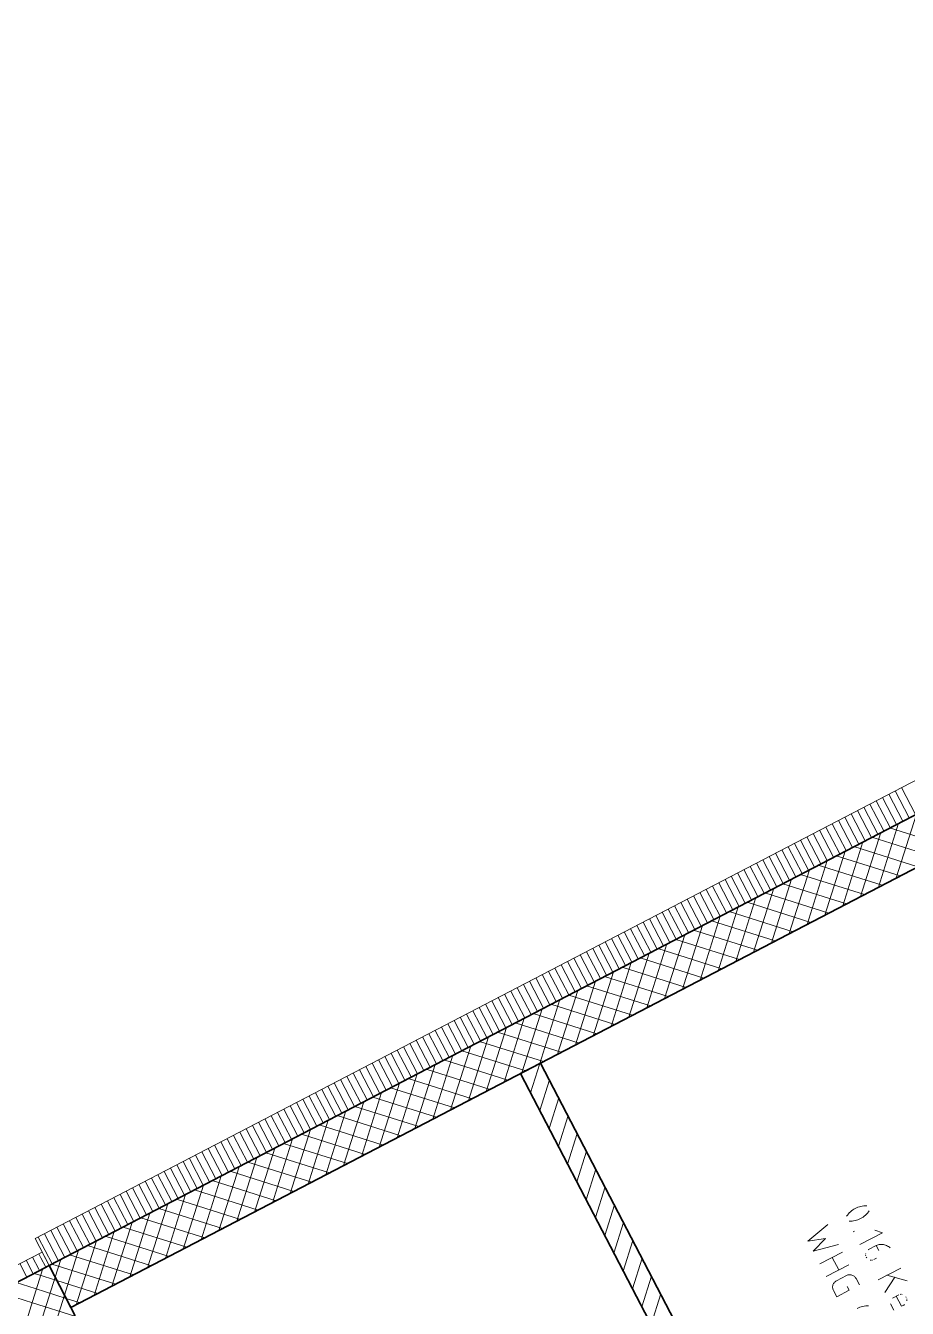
# Model space of a CAD drawing. Header units: metres. Extents: x 2740299.3 to 2740354.3, y 1267793.1 to 1267844.4.
# Drawn here: x 2740312.68 to 2740317.33, y 1267837.6 to 1267844.37 of the extents above; entities that cross this region are included whole.
import ezdxf

# ---------------------------------------------------------------- set-up
doc = ezdxf.new("R2010")
doc.units = ezdxf.units.M
doc.layers.add('grundriss', color=7, linetype='Continuous', true_color=0x000000)

msp = doc.modelspace()

# ---------------------------------------------------------------- linework, layer by layer
at = {"layer": 'grundriss', "color": 7, "linetype": 'Continuous', "lineweight": 18}
for p, q in [((2740325.0269, 1267844.3652), (2740312.7275, 1267837.9649)), ((2740312.7275, 1267837.9649), (2740312.8014, 1267837.823)), ((2740312.7643, 1267837.8943), (2740304.5322, 1267833.6105)), ((2740312.7643, 1267837.8943), (2740312.8012, 1267837.8234))]:
    msp.add_line(p, q, dxfattribs=at)
at = {"layer": 'grundriss', "color": 7, "linetype": 'Continuous', "lineweight": 35}
for p, q in [((2740324.879, 1267844.1079), (2740312.8014, 1267837.823)), ((2740312.9168, 1267837.6012), (2740324.9944, 1267843.8861)), ((2740315.3961, 1267838.8914), (2740315.2896, 1267838.836)), ((2740317.2725, 1267835.2854), (2740315.3961, 1267838.8914)), ((2740315.2896, 1267838.836), (2740316.8566, 1267835.8246)), ((2740312.8012, 1267837.8234), (2740312.7452, 1267837.7942)), ((2740312.8012, 1267837.8234), (2740312.9397, 1267837.5572)), ((2740312.8014, 1267837.823), (2740312.9168, 1267837.6012)), ((2740312.7452, 1267837.7942), (2740312.5351, 1267837.6849))]:
    msp.add_line(p, q, dxfattribs=at)
at = {"layer": 'grundriss', "color": 18, "linetype": 'Continuous', "lineweight": 0, "true_color": 0x000000}
for p, q in [((2740317.2674, 1267840.3274), (2740317.3413, 1267840.1854)), ((2740317.3007, 1267840.3447), (2740317.3745, 1267840.2027)), ((2740317.1676, 1267840.2754), (2740317.2415, 1267840.1335)), ((2740317.2009, 1267840.2927), (2740317.2747, 1267840.1508)), ((2740317.2342, 1267840.31), (2740317.308, 1267840.1681)), ((2740317.0346, 1267840.2062), (2740317.1084, 1267840.0642)), ((2740317.0678, 1267840.2235), (2740317.1417, 1267840.0816)), ((2740317.1011, 1267840.2408), (2740317.175, 1267840.0989)), ((2740317.1344, 1267840.2581), (2740317.2082, 1267840.1162)), ((2740317.273, 1267839.8681), (2740317.3794, 1267840.2053)), ((2740316.9015, 1267840.1369), (2740316.9754, 1267839.995)), ((2740316.9348, 1267840.1542), (2740317.0086, 1267840.0123)), ((2740316.968, 1267840.1716), (2740317.0419, 1267840.0296)), ((2740317.0013, 1267840.1889), (2740317.0752, 1267840.0469)), ((2740317.179, 1267839.8191), (2740317.2853, 1267840.1563)), ((2740317.238, 1267840.1317), (2740317.5752, 1267840.0253)), ((2740316.7684, 1267840.0677), (2740316.8423, 1267839.9258)), ((2740316.8017, 1267840.085), (2740316.8756, 1267839.9431)), ((2740316.835, 1267840.1023), (2740316.9088, 1267839.9604)), ((2740316.8682, 1267840.1196), (2740316.9421, 1267839.9777)), ((2740316.9908, 1267839.7212), (2740317.0971, 1267840.0584)), ((2740317.0849, 1267839.7702), (2740317.1912, 1267840.1073)), ((2740317.1439, 1267840.0827), (2740317.4811, 1267839.9763)), ((2740316.6354, 1267839.9985), (2740316.7092, 1267839.8565)), ((2740316.6686, 1267840.0158), (2740316.7425, 1267839.8738)), ((2740316.7019, 1267840.0331), (2740316.7758, 1267839.8911)), ((2740316.7352, 1267840.0504), (2740316.809, 1267839.9085)), ((2740316.8967, 1267839.6722), (2740317.0031, 1267840.0094)), ((2740317.0498, 1267840.0337), (2740317.387, 1267839.9274)), ((2740316.5023, 1267839.9292), (2740316.5762, 1267839.7873)), ((2740316.5356, 1267839.9465), (2740316.6094, 1267839.8046)), ((2740316.5688, 1267839.9638), (2740316.6427, 1267839.8219)), ((2740316.6021, 1267839.9811), (2740316.676, 1267839.8392)), ((2740316.8026, 1267839.6233), (2740316.909, 1267839.9605)), ((2740316.8616, 1267839.9358), (2740317.1988, 1267839.8295)), ((2740316.9557, 1267839.9848), (2740317.2929, 1267839.8784)), ((2740316.3693, 1267839.86), (2740316.4431, 1267839.718)), ((2740316.4025, 1267839.8773), (2740316.4764, 1267839.7353)), ((2740316.4358, 1267839.8946), (2740316.5096, 1267839.7527)), ((2740316.4691, 1267839.9119), (2740316.5429, 1267839.77)), ((2740316.6144, 1267839.5254), (2740316.7208, 1267839.8625)), ((2740316.7085, 1267839.5743), (2740316.8149, 1267839.9115)), ((2740316.7675, 1267839.8869), (2740317.1047, 1267839.7805)), ((2740316.2362, 1267839.7907), (2740316.3101, 1267839.6488)), ((2740316.2695, 1267839.808), (2740316.3433, 1267839.6661)), ((2740316.3027, 1267839.8253), (2740316.3766, 1267839.6834)), ((2740316.336, 1267839.8427), (2740316.4098, 1267839.7007)), ((2740316.5203, 1267839.4764), (2740316.6267, 1267839.8136)), ((2740316.5794, 1267839.7889), (2740316.9165, 1267839.6826)), ((2740316.6735, 1267839.8379), (2740317.0106, 1267839.7315)), ((2740316.1031, 1267839.7215), (2740316.177, 1267839.5796)), ((2740316.1364, 1267839.7388), (2740316.2103, 1267839.5969)), ((2740316.1697, 1267839.7561), (2740316.2435, 1267839.6142)), ((2740316.2029, 1267839.7734), (2740316.2768, 1267839.6315)), ((2740316.4262, 1267839.4274), (2740316.5326, 1267839.7646)), ((2740316.4853, 1267839.74), (2740316.8224, 1267839.6336)), ((2740315.9701, 1267839.6522), (2740316.0439, 1267839.5103)), ((2740316.0033, 1267839.6696), (2740316.0772, 1267839.5276)), ((2740316.0366, 1267839.6869), (2740316.1105, 1267839.5449)), ((2740316.0699, 1267839.7042), (2740316.1437, 1267839.5622)), ((2740316.2381, 1267839.3295), (2740316.3444, 1267839.6667)), ((2740316.3322, 1267839.3785), (2740316.4385, 1267839.7156)), ((2740316.3912, 1267839.691), (2740316.7284, 1267839.5846)), ((2740315.837, 1267839.583), (2740315.9109, 1267839.4411)), ((2740315.8703, 1267839.6003), (2740315.9441, 1267839.4584)), ((2740315.9035, 1267839.6176), (2740315.9774, 1267839.4757)), ((2740315.9368, 1267839.6349), (2740316.0107, 1267839.493)), ((2740316.144, 1267839.2806), (2740316.2503, 1267839.6177)), ((2740316.203, 1267839.5931), (2740316.5402, 1267839.4867)), ((2740316.2971, 1267839.6421), (2740316.6343, 1267839.5357)), ((2740315.7372, 1267839.5311), (2740315.8111, 1267839.3891)), ((2740315.7705, 1267839.5484), (2740315.8443, 1267839.4064)), ((2740315.8037, 1267839.5657), (2740315.8776, 1267839.4238)), ((2740315.9558, 1267839.1826), (2740316.0622, 1267839.5198)), ((2740316.0499, 1267839.2316), (2740316.1563, 1267839.5688)), ((2740316.1089, 1267839.5441), (2740316.4461, 1267839.4378)), ((2740315.6041, 1267839.4618), (2740315.678, 1267839.3199)), ((2740315.6374, 1267839.4791), (2740315.7113, 1267839.3372)), ((2740315.6707, 1267839.4964), (2740315.7445, 1267839.3545)), ((2740315.7039, 1267839.5138), (2740315.7778, 1267839.3718)), ((2740315.8617, 1267839.1337), (2740315.9681, 1267839.4708)), ((2740315.9207, 1267839.4462), (2740316.2579, 1267839.3398)), ((2740316.0148, 1267839.4952), (2740316.352, 1267839.3888)), ((2740315.4711, 1267839.3926), (2740315.5449, 1267839.2507)), ((2740315.5044, 1267839.4099), (2740315.5782, 1267839.268)), ((2740315.5376, 1267839.4272), (2740315.6115, 1267839.2853)), ((2740315.5709, 1267839.4445), (2740315.6447, 1267839.3026)), ((2740315.7676, 1267839.0847), (2740315.874, 1267839.4219)), ((2740315.8267, 1267839.3972), (2740316.1638, 1267839.2909)), ((2740315.338, 1267839.3233), (2740315.4119, 1267839.1814)), ((2740315.3713, 1267839.3407), (2740315.4451, 1267839.1987)), ((2740315.4046, 1267839.358), (2740315.4784, 1267839.216)), ((2740315.4378, 1267839.3753), (2740315.5117, 1267839.2333)), ((2740315.5794, 1267838.9868), (2740315.6858, 1267839.324)), ((2740315.6735, 1267839.0357), (2740315.7799, 1267839.3729)), ((2740315.7326, 1267839.3483), (2740316.0697, 1267839.2419)), ((2740315.205, 1267839.2541), (2740315.2788, 1267839.1122)), ((2740315.2382, 1267839.2714), (2740315.3121, 1267839.1295)), ((2740315.2715, 1267839.2887), (2740315.3454, 1267839.1468)), ((2740315.3048, 1267839.306), (2740315.3786, 1267839.1641)), ((2740315.4854, 1267838.9378), (2740315.5917, 1267839.275)), ((2740315.5444, 1267839.2504), (2740315.8816, 1267839.144)), ((2740315.6385, 1267839.2993), (2740315.9756, 1267839.193)), ((2740315.0719, 1267839.1849), (2740315.1458, 1267839.0429)), ((2740315.1052, 1267839.2022), (2740315.179, 1267839.0602)), ((2740315.1384, 1267839.2195), (2740315.2123, 1267839.0775)), ((2740315.1717, 1267839.2368), (2740315.2456, 1267839.0949)), ((2740315.2972, 1267838.8399), (2740315.4035, 1267839.1771)), ((2740315.3913, 1267838.8889), (2740315.4976, 1267839.226)), ((2740315.4503, 1267839.2014), (2740315.7875, 1267839.095)), ((2740314.9388, 1267839.1156), (2740315.0127, 1267838.9737)), ((2740314.9721, 1267839.1329), (2740315.046, 1267838.991)), ((2740315.0054, 1267839.1502), (2740315.0792, 1267839.0083)), ((2740315.0386, 1267839.1675), (2740315.1125, 1267839.0256)), ((2740315.2031, 1267838.7909), (2740315.3095, 1267839.1281)), ((2740315.3562, 1267839.1524), (2740315.6934, 1267839.0461)), ((2740314.8058, 1267839.0464), (2740314.8796, 1267838.9044)), ((2740314.839, 1267839.0637), (2740314.9129, 1267838.9217)), ((2740314.8723, 1267839.081), (2740314.9462, 1267838.9391)), ((2740314.9056, 1267839.0983), (2740314.9794, 1267838.9564)), ((2740315.109, 1267838.742), (2740315.2154, 1267839.0791)), ((2740315.168, 1267839.0545), (2740315.5052, 1267838.9481)), ((2740315.2621, 1267839.1035), (2740315.5993, 1267838.9971)), ((2740314.6727, 1267838.9771), (2740314.7466, 1267838.8352)), ((2740314.706, 1267838.9944), (2740314.7798, 1267838.8525)), ((2740314.7392, 1267839.0118), (2740314.8131, 1267838.8698)), ((2740314.7725, 1267839.0291), (2740314.8464, 1267838.8871)), ((2740314.9208, 1267838.644), (2740315.0272, 1267838.9812)), ((2740315.0149, 1267838.693), (2740315.1213, 1267839.0302)), ((2740315.0739, 1267839.0055), (2740315.4111, 1267838.8992)), ((2740314.5397, 1267838.9079), (2740314.6135, 1267838.766)), ((2740314.5729, 1267838.9252), (2740314.6468, 1267838.7833)), ((2740314.6062, 1267838.9425), (2740314.68, 1267838.8006)), ((2740314.6394, 1267838.9598), (2740314.7133, 1267838.8179)), ((2740314.8267, 1267838.5951), (2740314.9331, 1267838.9323)), ((2740314.8858, 1267838.9076), (2740315.2229, 1267838.8013)), ((2740314.9798, 1267838.9566), (2740315.317, 1267838.8502)), ((2740314.4066, 1267838.8386), (2740314.4804, 1267838.6967)), ((2740314.4399, 1267838.856), (2740314.5137, 1267838.714)), ((2740314.4731, 1267838.8733), (2740314.547, 1267838.7313)), ((2740314.5064, 1267838.8906), (2740314.5802, 1267838.7486)), ((2740314.7326, 1267838.5461), (2740314.839, 1267838.8833)), ((2740314.7917, 1267838.8587), (2740315.1288, 1267838.7523)), ((2740315.2972, 1267838.8399), (2740315.2935, 1267838.8284)), ((2740315.3913, 1267838.8889), (2740315.3425, 1267838.7343)), ((2740314.2735, 1267838.7694), (2740314.3474, 1267838.6275)), ((2740314.3068, 1267838.7867), (2740314.3807, 1267838.6448)), ((2740314.3401, 1267838.804), (2740314.4139, 1267838.6621)), ((2740314.3733, 1267838.8213), (2740314.4472, 1267838.6794)), ((2740314.5445, 1267838.4482), (2740314.6508, 1267838.7854)), ((2740314.6386, 1267838.4972), (2740314.7449, 1267838.8343)), ((2740314.6976, 1267838.8097), (2740315.0348, 1267838.7033)), ((2740315.4425, 1267838.8021), (2740315.3915, 1267838.6402)), ((2740314.1737, 1267838.7175), (2740314.2476, 1267838.5755)), ((2740314.207, 1267838.7348), (2740314.2809, 1267838.5928)), ((2740314.2403, 1267838.7521), (2740314.3141, 1267838.6102)), ((2740314.4504, 1267838.3992), (2740314.5567, 1267838.7364)), ((2740314.5094, 1267838.7118), (2740314.8466, 1267838.6054)), ((2740314.6035, 1267838.7607), (2740314.9407, 1267838.6544)), ((2740315.4915, 1267838.708), (2740315.4404, 1267838.5461)), ((2740314.0407, 1267838.6482), (2740314.1145, 1267838.5063)), ((2740314.0739, 1267838.6655), (2740314.1478, 1267838.5236)), ((2740314.1072, 1267838.6828), (2740314.1811, 1267838.5409)), ((2740314.1405, 1267838.7002), (2740314.2143, 1267838.5582)), ((2740314.2622, 1267838.3013), (2740314.3686, 1267838.6385)), ((2740314.3563, 1267838.3503), (2740314.4627, 1267838.6875)), ((2740314.4153, 1267838.6628), (2740314.7525, 1267838.5565)), ((2740313.9076, 1267838.579), (2740313.9815, 1267838.4371)), ((2740313.9409, 1267838.5963), (2740314.0147, 1267838.4544)), ((2740313.9741, 1267838.6136), (2740314.048, 1267838.4717)), ((2740314.0074, 1267838.6309), (2740314.0813, 1267838.489)), ((2740314.1681, 1267838.2524), (2740314.2745, 1267838.5895)), ((2740314.3212, 1267838.6139), (2740314.6584, 1267838.5075)), ((2740315.5405, 1267838.6139), (2740315.4894, 1267838.452)), ((2740313.7745, 1267838.5097), (2740313.8484, 1267838.3678)), ((2740313.8078, 1267838.5271), (2740313.8817, 1267838.3851)), ((2740313.8411, 1267838.5444), (2740313.9149, 1267838.4024)), ((2740313.8743, 1267838.5617), (2740313.9482, 1267838.4197)), ((2740314.074, 1267838.2034), (2740314.1804, 1267838.5406)), ((2740314.133, 1267838.5159), (2740314.4702, 1267838.4096)), ((2740314.2271, 1267838.5649), (2740314.5643, 1267838.4585)), ((2740315.5894, 1267838.5198), (2740315.5384, 1267838.3579)), ((2740313.6415, 1267838.4405), (2740313.7153, 1267838.2986)), ((2740313.6747, 1267838.4578), (2740313.7486, 1267838.3159)), ((2740313.708, 1267838.4751), (2740313.7819, 1267838.3332)), ((2740313.7413, 1267838.4924), (2740313.8151, 1267838.3505)), ((2740313.8858, 1267838.1055), (2740313.9922, 1267838.4426)), ((2740313.9799, 1267838.1544), (2740314.0863, 1267838.4916)), ((2740314.039, 1267838.467), (2740314.3761, 1267838.3606)), ((2740313.5084, 1267838.3713), (2740313.5823, 1267838.2293)), ((2740313.5417, 1267838.3886), (2740313.6155, 1267838.2466)), ((2740313.575, 1267838.4059), (2740313.6488, 1267838.2639)), ((2740313.6082, 1267838.4232), (2740313.6821, 1267838.2813)), ((2740313.7918, 1267838.0565), (2740313.8981, 1267838.3937)), ((2740313.8508, 1267838.369), (2740314.188, 1267838.2627)), ((2740313.9449, 1267838.418), (2740314.282, 1267838.3116)), ((2740315.6384, 1267838.4257), (2740315.5873, 1267838.2639)), ((2740313.3754, 1267838.302), (2740313.4492, 1267838.1601)), ((2740313.4086, 1267838.3193), (2740313.4825, 1267838.1774)), ((2740313.4419, 1267838.3366), (2740313.5157, 1267838.1947)), ((2740313.4752, 1267838.3539), (2740313.549, 1267838.212)), ((2740313.6036, 1267837.9586), (2740313.7099, 1267838.2958)), ((2740313.6977, 1267838.0075), (2740313.804, 1267838.3447)), ((2740313.7567, 1267838.3201), (2740314.0939, 1267838.2137)), ((2740315.6873, 1267838.3316), (2740315.6363, 1267838.1698)), ((2740313.2423, 1267838.2328), (2740313.3162, 1267838.0908)), ((2740313.2756, 1267838.2501), (2740313.3494, 1267838.1082)), ((2740313.3088, 1267838.2674), (2740313.3827, 1267838.1255)), ((2740313.3421, 1267838.2847), (2740313.416, 1267838.1428)), ((2740313.5095, 1267837.9096), (2740313.6159, 1267838.2468)), ((2740313.6626, 1267838.2711), (2740313.9998, 1267838.1648)), ((2740315.7363, 1267838.2375), (2740315.6852, 1267838.0757)), ((2740313.1092, 1267838.1635), (2740313.1831, 1267838.0216)), ((2740313.1425, 1267838.1808), (2740313.2164, 1267838.0389)), ((2740313.1758, 1267838.1982), (2740313.2496, 1267838.0562)), ((2740313.209, 1267838.2155), (2740313.2829, 1267838.0735)), ((2740313.4154, 1267837.8607), (2740313.5218, 1267838.1978)), ((2740313.4744, 1267838.1732), (2740313.8116, 1267838.0668)), ((2740313.5685, 1267838.2222), (2740313.9057, 1267838.1158)), ((2740312.9762, 1267838.0943), (2740313.05, 1267837.9524)), ((2740313.0094, 1267838.1116), (2740313.0833, 1267837.9697)), ((2740313.0427, 1267838.1289), (2740313.1166, 1267837.987)), ((2740313.076, 1267838.1462), (2740313.1498, 1267838.0043)), ((2740313.2272, 1267837.7627), (2740313.3336, 1267838.0999)), ((2740313.3213, 1267837.8117), (2740313.4277, 1267838.1489)), ((2740313.3803, 1267838.1242), (2740313.7175, 1267838.0179)), ((2740315.7853, 1267838.1434), (2740315.7342, 1267837.9816)), ((2740312.8431, 1267838.025), (2740312.917, 1267837.8831)), ((2740312.8764, 1267838.0424), (2740312.9502, 1267837.9004)), ((2740312.9096, 1267838.0597), (2740312.9835, 1267837.9177)), ((2740312.9429, 1267838.077), (2740313.0168, 1267837.935)), ((2740313.1331, 1267837.7138), (2740313.2395, 1267838.0509)), ((2740313.1922, 1267838.0263), (2740313.5293, 1267837.9199)), ((2740313.2862, 1267838.0753), (2740313.6234, 1267837.9689)), ((2740315.8342, 1267838.0493), (2740315.7832, 1267837.8875)), ((2740312.7433, 1267837.9731), (2740312.8172, 1267837.8312)), ((2740312.7766, 1267837.9904), (2740312.8504, 1267837.8485)), ((2740312.8098, 1267838.0077), (2740312.8837, 1267837.8658)), ((2740313.039, 1267837.6648), (2740313.1454, 1267838.002)), ((2740313.0981, 1267837.9774), (2740313.4352, 1267837.871)), ((2740312.8825, 1267837.6671), (2740312.9572, 1267837.9041)), ((2740312.945, 1267837.6159), (2740313.0513, 1267837.953)), ((2740313.004, 1267837.9284), (2740313.3412, 1267837.822)), ((2740315.8832, 1267837.9553), (2740315.8321, 1267837.7934)), ((2740312.647, 1267837.8333), (2740312.6839, 1267837.7623)), ((2740312.6802, 1267837.8506), (2740312.7172, 1267837.7796)), ((2740312.7135, 1267837.8679), (2740312.747, 1267837.8036)), ((2740312.7468, 1267837.8852), (2740312.7583, 1267837.8631)), ((2740312.7583, 1267837.8631), (2740312.7837, 1267837.8143)), ((2740312.8158, 1267837.8305), (2740313.153, 1267837.7241)), ((2740312.8335, 1267837.7612), (2740312.8631, 1267837.8551)), ((2740312.9099, 1267837.8794), (2740313.2471, 1267837.7731)), ((2740315.9321, 1267837.8612), (2740315.8811, 1267837.6993)), ((2740312.7144, 1267837.633), (2740312.7692, 1267837.8067)), ((2740312.7211, 1267837.7817), (2740312.7416, 1267837.7752)), ((2740312.7357, 1267837.4511), (2740312.8335, 1267837.7612)), ((2740312.7416, 1267837.7752), (2740312.8429, 1267837.7433)), ((2740312.747, 1267837.8036), (2740312.7504, 1267837.7969)), ((2740315.9811, 1267837.7671), (2740315.9301, 1267837.6052)), ((2740312.627, 1267837.7327), (2740312.7274, 1267837.7011)), ((2740312.7274, 1267837.7011), (2740312.8918, 1267837.6492)), ((2740312.8429, 1267837.7433), (2740313.0589, 1267837.6751)), ((2740312.5362, 1267837.6827), (2740312.7133, 1267837.6269)), ((2740312.6569, 1267837.4507), (2740312.7144, 1267837.633)), ((2740312.7133, 1267837.6269), (2740312.9376, 1267837.5561)), ((2740312.8298, 1267837.5), (2740312.8825, 1267837.6671)), ((2740312.8918, 1267837.6492), (2740312.9648, 1267837.6262)), ((2740316.0301, 1267837.673), (2740315.979, 1267837.5111))]:
    msp.add_line(p, q, dxfattribs=at)
at = {"layer": 'grundriss', "color": 7, "lineweight": 0}
for p, q in [((2740317.0151, 1267838.0896), (2740317.0201, 1267838.0958)), ((2740317.0201, 1267838.0958), (2740317.0253, 1267838.1013)), ((2740317.0253, 1267838.1013), (2740317.0311, 1267838.1068)), ((2740317.0311, 1267838.1068), (2740317.037, 1267838.1118)), ((2740317.037, 1267838.1118), (2740317.0433, 1267838.1165)), ((2740317.0433, 1267838.1165), (2740317.05, 1267838.1205)), ((2740317.05, 1267838.1205), (2740317.0568, 1267838.1245)), ((2740317.0568, 1267838.1245), (2740317.0637, 1267838.1278)), ((2740317.0637, 1267838.1278), (2740317.071, 1267838.1307)), ((2740317.071, 1267838.1307), (2740317.0785, 1267838.1332)), ((2740317.0785, 1267838.1332), (2740317.0859, 1267838.1352)), ((2740317.0859, 1267838.1352), (2740317.0937, 1267838.137)), ((2740317.0937, 1267838.137), (2740317.1014, 1267838.138)), ((2740317.1014, 1267838.138), (2740317.1091, 1267838.1385)), ((2740317.1091, 1267838.1385), (2740317.1169, 1267838.1387)), ((2740317.1161, 1267838.0943), (2740317.1104, 1267838.0888)), ((2740317.1214, 1267838.0998), (2740317.1161, 1267838.0943)), ((2740317.1264, 1267838.106), (2740317.1214, 1267838.0998)), ((2740317.1309, 1267838.1123), (2740317.1264, 1267838.106)), ((2740316.9123, 1267838.0402), (2740316.8065, 1267837.9512)), ((2740317.0106, 1267838.0833), (2740317.0151, 1267838.0896)), ((2740317.0323, 1267838.0572), (2740317.0246, 1267838.0569)), ((2740317.04, 1267838.0577), (2740317.0323, 1267838.0572)), ((2740317.0478, 1267838.0586), (2740317.04, 1267838.0577)), ((2740317.0555, 1267838.0604), (2740317.0478, 1267838.0586)), ((2740317.063, 1267838.0624), (2740317.0555, 1267838.0604)), ((2740317.0705, 1267838.0649), (2740317.063, 1267838.0624)), ((2740317.0777, 1267838.0679), (2740317.0705, 1267838.0649)), ((2740317.0847, 1267838.0711), (2740317.0777, 1267838.0679)), ((2740317.0914, 1267838.0751), (2740317.0847, 1267838.0711)), ((2740317.0982, 1267838.0791), (2740317.0914, 1267838.0751)), ((2740317.1044, 1267838.0838), (2740317.0982, 1267838.0791)), ((2740317.1104, 1267838.0888), (2740317.1044, 1267838.0838)), ((2740316.8065, 1267837.9512), (2740316.9001, 1267837.9662)), ((2740316.9001, 1267837.9662), (2740316.8342, 1267837.898)), ((2740317.0455, 1267838.0003), (2740317.0523, 1267838.0035)), ((2740317.0802, 1267837.9337), (2740317.1997, 1267837.996)), ((2740317.1997, 1267837.996), (2740317.1593, 1267838.0088)), ((2740316.8342, 1267837.898), (2740316.9677, 1267837.9337)), ((2740316.8689, 1267837.8314), (2740316.9886, 1267837.8938)), ((2740317.1241, 1267837.9055), (2740317.1276, 1267837.9075)), ((2740317.1673, 1267837.9284), (2740317.1274, 1267837.9075)), ((2740317.1673, 1267837.9284), (2740317.1725, 1267837.9304)), ((2740317.1812, 1267837.9017), (2740317.1673, 1267837.9284)), ((2740317.1725, 1267837.9304), (2740317.178, 1267837.9319)), ((2740317.178, 1267837.9319), (2740317.1835, 1267837.9332)), ((2740317.1835, 1267837.9332), (2740317.1892, 1267837.9339)), ((2740317.1892, 1267837.9339), (2740317.1947, 1267837.9342)), ((2740317.1947, 1267837.9342), (2740317.2005, 1267837.9339)), ((2740317.2005, 1267837.9339), (2740317.2059, 1267837.9332)), ((2740317.2059, 1267837.9332), (2740317.2117, 1267837.9322)), ((2740317.2117, 1267837.9322), (2740317.2169, 1267837.9304)), ((2740317.2169, 1267837.9304), (2740317.2224, 1267837.9284)), ((2740317.2224, 1267837.9284), (2740317.2274, 1267837.9259)), ((2740317.2274, 1267837.9259), (2740317.2321, 1267837.9232)), ((2740317.2321, 1267837.9232), (2740317.2369, 1267837.9197)), ((2740317.2369, 1267837.9197), (2740317.2411, 1267837.9162)), ((2740317.0231, 1267837.8272), (2740316.9036, 1267837.7651)), ((2740316.9352, 1267837.8661), (2740316.9699, 1267837.7995)), ((2740317.1114, 1267837.8823), (2740317.1119, 1267837.8863)), ((2740317.1121, 1267837.8745), (2740317.1114, 1267837.8785)), ((2740317.1169, 1267837.8638), (2740317.1149, 1267837.8673)), ((2740317.1401, 1267837.8511), (2740317.1361, 1267837.8516)), ((2740317.1478, 1267837.8518), (2740317.1438, 1267837.8511)), ((2740317.1551, 1267837.8543), (2740317.1685, 1267837.8613)), ((2740316.9574, 1267837.7424), (2740317.0106, 1267837.7701)), ((2740317.0106, 1267837.7701), (2740317.0143, 1267837.7718)), ((2740317.0143, 1267837.7718), (2740317.0183, 1267837.7731)), ((2740317.0183, 1267837.7731), (2740317.0226, 1267837.7738)), ((2740317.0226, 1267837.7738), (2740317.0265, 1267837.7743)), ((2740317.0265, 1267837.7743), (2740317.0308, 1267837.7743)), ((2740317.0308, 1267837.7743), (2740317.035, 1267837.7736)), ((2740317.035, 1267837.7736), (2740317.039, 1267837.7726)), ((2740317.039, 1267837.7726), (2740317.043, 1267837.7711)), ((2740317.043, 1267837.7711), (2740317.0468, 1267837.7691)), ((2740317.0468, 1267837.7691), (2740317.0502, 1267837.7668)), ((2740317.0502, 1267837.7668), (2740317.0535, 1267837.7641)), ((2740317.0535, 1267837.7641), (2740317.0562, 1267837.7611)), ((2740317.0562, 1267837.7611), (2740317.0587, 1267837.7578)), ((2740317.0587, 1267837.7578), (2740317.061, 1267837.7541)), ((2740317.177, 1267837.7473), (2740317.2968, 1267837.8097)), ((2740317.2651, 1267837.7608), (2740317.2119, 1267837.6802)), ((2740317.3312, 1267837.7431), (2740317.2234, 1267837.7715)), ((2740316.9372, 1267837.7122), (2740316.938, 1267837.7164)), ((2740316.9372, 1267837.7079), (2740316.9372, 1267837.7122)), ((2740316.9377, 1267837.704), (2740316.9372, 1267837.7079)), ((2740316.9385, 1267837.6997), (2740316.9377, 1267837.704)), ((2740316.938, 1267837.7164), (2740316.939, 1267837.7204)), ((2740316.9397, 1267837.6957), (2740316.9385, 1267837.6997)), ((2740316.939, 1267837.7204), (2740316.9405, 1267837.7244)), ((2740316.9415, 1267837.692), (2740316.9397, 1267837.6957)), ((2740316.9405, 1267837.7244), (2740316.9425, 1267837.7282)), ((2740316.9587, 1267837.6585), (2740316.9415, 1267837.6917)), ((2740316.9425, 1267837.7282), (2740316.9447, 1267837.7316)), ((2740316.9447, 1267837.7316), (2740316.9475, 1267837.7349)), ((2740316.9475, 1267837.7349), (2740316.9505, 1267837.7376)), ((2740316.9505, 1267837.7376), (2740316.9537, 1267837.7401)), ((2740316.9537, 1267837.7401), (2740316.9574, 1267837.7424)), ((2740317.0253, 1267837.6932), (2740316.9587, 1267837.6585)), ((2740317.0148, 1267837.7132), (2740317.0253, 1267837.6932)), ((2740317.0612, 1267837.7541), (2740317.0784, 1267837.7209)), ((2740317.2603, 1267837.5871), (2740317.2431, 1267837.6203)), ((2740317.2526, 1267837.6508), (2740317.2858, 1267837.668)), ((2740317.3002, 1267837.6078), (2740317.2726, 1267837.661)), ((2740317.2933, 1267837.6705), (2740317.2973, 1267837.6712)), ((2740317.301, 1267837.6712), (2740317.305, 1267837.6707)), ((2740317.3242, 1267837.6585), (2740317.3262, 1267837.655)), ((2740317.3289, 1267837.6478), (2740317.3297, 1267837.6438)), ((2740317.3297, 1267837.64), (2740317.3292, 1267837.636)), ((2740317.067, 1267837.5967), (2740317.0739, 1267837.5999)), ((2740317.0739, 1267837.5999), (2740317.0812, 1267837.6029)), ((2740317.0812, 1267837.6029), (2740317.0887, 1267837.6054)), ((2740317.0887, 1267837.6054), (2740317.0961, 1267837.6074)), ((2740317.0961, 1267837.6074), (2740317.1039, 1267837.6092)), ((2740317.1039, 1267837.6092), (2740317.1116, 1267837.6101)), ((2740317.1116, 1267837.6101), (2740317.1193, 1267837.6106)), ((2740317.1193, 1267837.6106), (2740317.1271, 1267837.6109)), ((2740317.3135, 1267837.6148), (2740317.3002, 1267837.6078)), ((2740317.317, 1267837.6168), (2740317.3135, 1267837.6148))]:
    msp.add_line(p, q, dxfattribs=at)

doc.saveas('drawing.dxf')
